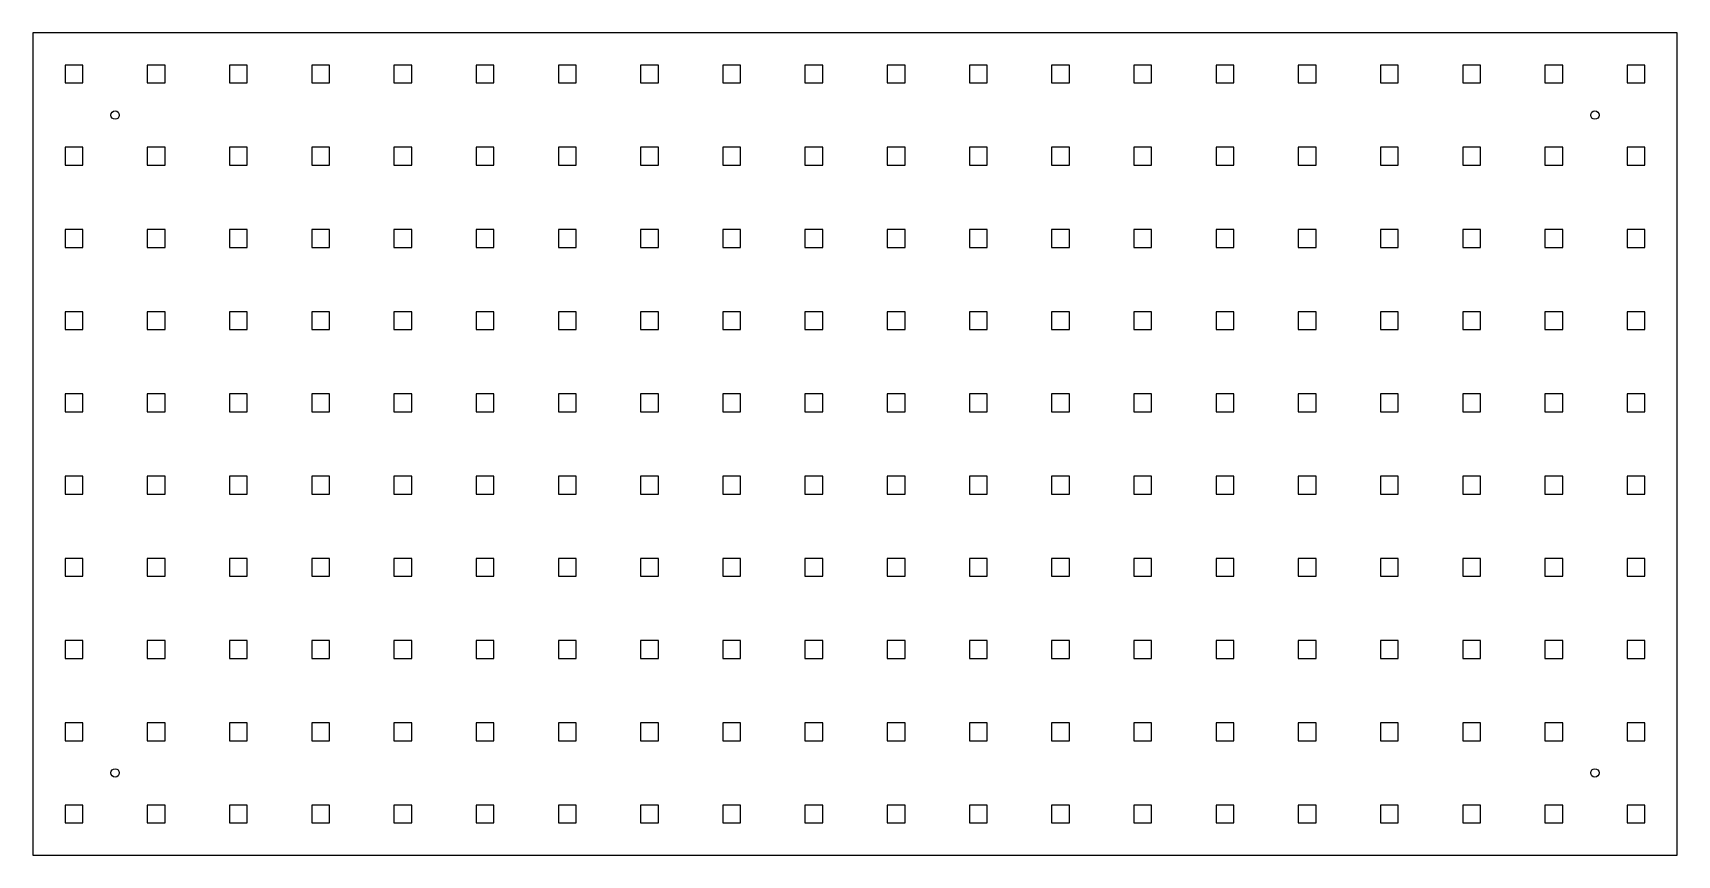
# Model space of a CAD drawing. Extents: x -170 to 430, y -180 to 120.
import ezdxf

# ---------------------------------------------------------------- set-up
doc = ezdxf.new("R2010")
doc.units = 0
for name, color, linetype in [('DEFAULT', 18, 'CONTINUOUS'), ('LAYER_01', 12, 'CONTINUOUS'), ('LAYER_03', 5, 'CONTINUOUS')]:
    doc.layers.add(name, color=color, linetype=linetype)

msp = doc.modelspace()

# ---------------------------------------------------------------- linework, layer by layer
at = {"layer": 'DEFAULT'}
for p, q in [((-170, 120), (-170, -180)), ((430, 120), (-170, 120)), ((430, -180), (430, 120)), ((-170, -180), (130, -180)), ((130, -180), (430, -180))]:
    msp.add_line(p, q, dxfattribs=at)
at = {"layer": 'LAYER_01'}
for centre in [(-140, 90), (400, 90), (-140, -150), (400, -150)]:
    msp.add_circle(centre, 1.5, dxfattribs=at)
at = {"layer": 'LAYER_03'}
for points in [[(-158.25, 101.75), (-151.75, 101.75), (-151.75, 108.25), (-158.25, 108.25)], [(-128.25, 101.75), (-121.75, 101.75), (-121.75, 108.25), (-128.25, 108.25)], [(-98.25, 101.75), (-91.75, 101.75), (-91.75, 108.25), (-98.25, 108.25)], [(-68.25, 101.75), (-61.75, 101.75), (-61.75, 108.25), (-68.25, 108.25)], [(-38.25, 101.75), (-31.75, 101.75), (-31.75, 108.25), (-38.25, 108.25)], [(-8.25, 101.75), (-1.75, 101.75), (-1.75, 108.25), (-8.25, 108.25)], [(21.75, 101.75), (28.25, 101.75), (28.25, 108.25), (21.75, 108.25)], [(51.75, 101.75), (58.25, 101.75), (58.25, 108.25), (51.75, 108.25)], [(81.75, 101.75), (88.25, 101.75), (88.25, 108.25), (81.75, 108.25)], [(111.75, 101.75), (118.25, 101.75), (118.25, 108.25), (111.75, 108.25)], [(141.75, 101.75), (148.25, 101.75), (148.25, 108.25), (141.75, 108.25)], [(171.75, 101.75), (178.25, 101.75), (178.25, 108.25), (171.75, 108.25)], [(201.75, 101.75), (208.25, 101.75), (208.25, 108.25), (201.75, 108.25)], [(231.75, 101.75), (238.25, 101.75), (238.25, 108.25), (231.75, 108.25)], [(261.75, 101.75), (268.25, 101.75), (268.25, 108.25), (261.75, 108.25)], [(291.75, 101.75), (298.25, 101.75), (298.25, 108.25), (291.75, 108.25)], [(321.75, 101.75), (328.25, 101.75), (328.25, 108.25), (321.75, 108.25)], [(351.75, 101.75), (358.25, 101.75), (358.25, 108.25), (351.75, 108.25)], [(381.75, 101.75), (388.25, 101.75), (388.25, 108.25), (381.75, 108.25)], [(411.75, 101.75), (418.25, 101.75), (418.25, 108.25), (411.75, 108.25)], [(-158.25, 71.75), (-151.75, 71.75), (-151.75, 78.25), (-158.25, 78.25)], [(-128.25, 71.75), (-121.75, 71.75), (-121.75, 78.25), (-128.25, 78.25)], [(-98.25, 71.75), (-91.75, 71.75), (-91.75, 78.25), (-98.25, 78.25)], [(-68.25, 71.75), (-61.75, 71.75), (-61.75, 78.25), (-68.25, 78.25)], [(-38.25, 71.75), (-31.75, 71.75), (-31.75, 78.25), (-38.25, 78.25)], [(-8.25, 71.75), (-1.75, 71.75), (-1.75, 78.25), (-8.25, 78.25)], [(21.75, 71.75), (28.25, 71.75), (28.25, 78.25), (21.75, 78.25)], [(51.75, 71.75), (58.25, 71.75), (58.25, 78.25), (51.75, 78.25)], [(81.75, 71.75), (88.25, 71.75), (88.25, 78.25), (81.75, 78.25)], [(111.75, 71.75), (118.25, 71.75), (118.25, 78.25), (111.75, 78.25)], [(141.75, 71.75), (148.25, 71.75), (148.25, 78.25), (141.75, 78.25)], [(171.75, 71.75), (178.25, 71.75), (178.25, 78.25), (171.75, 78.25)], [(201.75, 71.75), (208.25, 71.75), (208.25, 78.25), (201.75, 78.25)], [(231.75, 71.75), (238.25, 71.75), (238.25, 78.25), (231.75, 78.25)], [(261.75, 71.75), (268.25, 71.75), (268.25, 78.25), (261.75, 78.25)], [(291.75, 71.75), (298.25, 71.75), (298.25, 78.25), (291.75, 78.25)], [(321.75, 71.75), (328.25, 71.75), (328.25, 78.25), (321.75, 78.25)], [(351.75, 71.75), (358.25, 71.75), (358.25, 78.25), (351.75, 78.25)], [(381.75, 71.75), (388.25, 71.75), (388.25, 78.25), (381.75, 78.25)], [(411.75, 71.75), (418.25, 71.75), (418.25, 78.25), (411.75, 78.25)], [(-158.25, 41.75), (-151.75, 41.75), (-151.75, 48.25), (-158.25, 48.25)], [(-128.25, 41.75), (-121.75, 41.75), (-121.75, 48.25), (-128.25, 48.25)], [(-98.25, 41.75), (-91.75, 41.75), (-91.75, 48.25), (-98.25, 48.25)], [(-68.25, 41.75), (-61.75, 41.75), (-61.75, 48.25), (-68.25, 48.25)], [(-38.25, 41.75), (-31.75, 41.75), (-31.75, 48.25), (-38.25, 48.25)], [(-8.25, 41.75), (-1.75, 41.75), (-1.75, 48.25), (-8.25, 48.25)], [(21.75, 41.75), (28.25, 41.75), (28.25, 48.25), (21.75, 48.25)], [(51.75, 41.75), (58.25, 41.75), (58.25, 48.25), (51.75, 48.25)], [(81.75, 41.75), (88.25, 41.75), (88.25, 48.25), (81.75, 48.25)], [(111.75, 41.75), (118.25, 41.75), (118.25, 48.25), (111.75, 48.25)], [(141.75, 41.75), (148.25, 41.75), (148.25, 48.25), (141.75, 48.25)], [(171.75, 41.75), (178.25, 41.75), (178.25, 48.25), (171.75, 48.25)], [(201.75, 41.75), (208.25, 41.75), (208.25, 48.25), (201.75, 48.25)], [(231.75, 41.75), (238.25, 41.75), (238.25, 48.25), (231.75, 48.25)], [(261.75, 41.75), (268.25, 41.75), (268.25, 48.25), (261.75, 48.25)], [(291.75, 41.75), (298.25, 41.75), (298.25, 48.25), (291.75, 48.25)], [(321.75, 41.75), (328.25, 41.75), (328.25, 48.25), (321.75, 48.25)], [(351.75, 41.75), (358.25, 41.75), (358.25, 48.25), (351.75, 48.25)], [(381.75, 41.75), (388.25, 41.75), (388.25, 48.25), (381.75, 48.25)], [(411.75, 41.75), (418.25, 41.75), (418.25, 48.25), (411.75, 48.25)], [(-158.25, 11.75), (-151.75, 11.75), (-151.75, 18.25), (-158.25, 18.25)], [(-128.25, 11.75), (-121.75, 11.75), (-121.75, 18.25), (-128.25, 18.25)], [(-98.25, 11.75), (-91.75, 11.75), (-91.75, 18.25), (-98.25, 18.25)], [(-68.25, 11.75), (-61.75, 11.75), (-61.75, 18.25), (-68.25, 18.25)], [(-38.25, 11.75), (-31.75, 11.75), (-31.75, 18.25), (-38.25, 18.25)], [(-8.25, 11.75), (-1.75, 11.75), (-1.75, 18.25), (-8.25, 18.25)], [(21.75, 11.75), (28.25, 11.75), (28.25, 18.25), (21.75, 18.25)], [(51.75, 11.75), (58.25, 11.75), (58.25, 18.25), (51.75, 18.25)], [(81.75, 11.75), (88.25, 11.75), (88.25, 18.25), (81.75, 18.25)], [(111.75, 11.75), (118.25, 11.75), (118.25, 18.25), (111.75, 18.25)], [(141.75, 11.75), (148.25, 11.75), (148.25, 18.25), (141.75, 18.25)], [(171.75, 11.75), (178.25, 11.75), (178.25, 18.25), (171.75, 18.25)], [(201.75, 11.75), (208.25, 11.75), (208.25, 18.25), (201.75, 18.25)], [(231.75, 11.75), (238.25, 11.75), (238.25, 18.25), (231.75, 18.25)], [(261.75, 11.75), (268.25, 11.75), (268.25, 18.25), (261.75, 18.25)], [(291.75, 11.75), (298.25, 11.75), (298.25, 18.25), (291.75, 18.25)], [(321.75, 11.75), (328.25, 11.75), (328.25, 18.25), (321.75, 18.25)], [(351.75, 11.75), (358.25, 11.75), (358.25, 18.25), (351.75, 18.25)], [(381.75, 11.75), (388.25, 11.75), (388.25, 18.25), (381.75, 18.25)], [(411.75, 11.75), (418.25, 11.75), (418.25, 18.25), (411.75, 18.25)], [(-158.25, -18.25), (-151.75, -18.25), (-151.75, -11.75), (-158.25, -11.75)], [(-128.25, -18.25), (-121.75, -18.25), (-121.75, -11.75), (-128.25, -11.75)], [(-98.25, -18.25), (-91.75, -18.25), (-91.75, -11.75), (-98.25, -11.75)], [(-68.25, -18.25), (-61.75, -18.25), (-61.75, -11.75), (-68.25, -11.75)], [(-38.25, -18.25), (-31.75, -18.25), (-31.75, -11.75), (-38.25, -11.75)], [(-8.25, -18.25), (-1.75, -18.25), (-1.75, -11.75), (-8.25, -11.75)], [(21.75, -18.25), (28.25, -18.25), (28.25, -11.75), (21.75, -11.75)], [(51.75, -18.25), (58.25, -18.25), (58.25, -11.75), (51.75, -11.75)], [(81.75, -18.25), (88.25, -18.25), (88.25, -11.75), (81.75, -11.75)], [(111.75, -18.25), (118.25, -18.25), (118.25, -11.75), (111.75, -11.75)], [(141.75, -18.25), (148.25, -18.25), (148.25, -11.75), (141.75, -11.75)], [(171.75, -18.25), (178.25, -18.25), (178.25, -11.75), (171.75, -11.75)], [(201.75, -18.25), (208.25, -18.25), (208.25, -11.75), (201.75, -11.75)], [(231.75, -18.25), (238.25, -18.25), (238.25, -11.75), (231.75, -11.75)], [(261.75, -18.25), (268.25, -18.25), (268.25, -11.75), (261.75, -11.75)], [(291.75, -18.25), (298.25, -18.25), (298.25, -11.75), (291.75, -11.75)], [(321.75, -18.25), (328.25, -18.25), (328.25, -11.75), (321.75, -11.75)], [(351.75, -18.25), (358.25, -18.25), (358.25, -11.75), (351.75, -11.75)], [(381.75, -18.25), (388.25, -18.25), (388.25, -11.75), (381.75, -11.75)], [(411.75, -18.25), (418.25, -18.25), (418.25, -11.75), (411.75, -11.75)], [(-158.25, -48.25), (-151.75, -48.25), (-151.75, -41.75), (-158.25, -41.75)], [(-128.25, -48.25), (-121.75, -48.25), (-121.75, -41.75), (-128.25, -41.75)], [(-98.25, -48.25), (-91.75, -48.25), (-91.75, -41.75), (-98.25, -41.75)], [(-68.25, -48.25), (-61.75, -48.25), (-61.75, -41.75), (-68.25, -41.75)], [(-38.25, -48.25), (-31.75, -48.25), (-31.75, -41.75), (-38.25, -41.75)], [(-8.25, -48.25), (-1.75, -48.25), (-1.75, -41.75), (-8.25, -41.75)], [(21.75, -48.25), (28.25, -48.25), (28.25, -41.75), (21.75, -41.75)], [(51.75, -48.25), (58.25, -48.25), (58.25, -41.75), (51.75, -41.75)], [(81.75, -48.25), (88.25, -48.25), (88.25, -41.75), (81.75, -41.75)], [(111.75, -48.25), (118.25, -48.25), (118.25, -41.75), (111.75, -41.75)], [(141.75, -48.25), (148.25, -48.25), (148.25, -41.75), (141.75, -41.75)], [(171.75, -48.25), (178.25, -48.25), (178.25, -41.75), (171.75, -41.75)], [(201.75, -48.25), (208.25, -48.25), (208.25, -41.75), (201.75, -41.75)], [(231.75, -48.25), (238.25, -48.25), (238.25, -41.75), (231.75, -41.75)], [(261.75, -48.25), (268.25, -48.25), (268.25, -41.75), (261.75, -41.75)], [(291.75, -48.25), (298.25, -48.25), (298.25, -41.75), (291.75, -41.75)], [(321.75, -48.25), (328.25, -48.25), (328.25, -41.75), (321.75, -41.75)], [(351.75, -48.25), (358.25, -48.25), (358.25, -41.75), (351.75, -41.75)], [(381.75, -48.25), (388.25, -48.25), (388.25, -41.75), (381.75, -41.75)], [(411.75, -48.25), (418.25, -48.25), (418.25, -41.75), (411.75, -41.75)], [(-158.25, -78.25), (-151.75, -78.25), (-151.75, -71.75), (-158.25, -71.75)], [(-128.25, -78.25), (-121.75, -78.25), (-121.75, -71.75), (-128.25, -71.75)], [(-98.25, -78.25), (-91.75, -78.25), (-91.75, -71.75), (-98.25, -71.75)], [(-68.25, -78.25), (-61.75, -78.25), (-61.75, -71.75), (-68.25, -71.75)], [(-38.25, -78.25), (-31.75, -78.25), (-31.75, -71.75), (-38.25, -71.75)], [(-8.25, -78.25), (-1.75, -78.25), (-1.75, -71.75), (-8.25, -71.75)], [(21.75, -78.25), (28.25, -78.25), (28.25, -71.75), (21.75, -71.75)], [(51.75, -78.25), (58.25, -78.25), (58.25, -71.75), (51.75, -71.75)], [(81.75, -78.25), (88.25, -78.25), (88.25, -71.75), (81.75, -71.75)], [(111.75, -78.25), (118.25, -78.25), (118.25, -71.75), (111.75, -71.75)], [(141.75, -78.25), (148.25, -78.25), (148.25, -71.75), (141.75, -71.75)], [(171.75, -78.25), (178.25, -78.25), (178.25, -71.75), (171.75, -71.75)], [(201.75, -78.25), (208.25, -78.25), (208.25, -71.75), (201.75, -71.75)], [(231.75, -78.25), (238.25, -78.25), (238.25, -71.75), (231.75, -71.75)], [(261.75, -78.25), (268.25, -78.25), (268.25, -71.75), (261.75, -71.75)], [(291.75, -78.25), (298.25, -78.25), (298.25, -71.75), (291.75, -71.75)], [(321.75, -78.25), (328.25, -78.25), (328.25, -71.75), (321.75, -71.75)], [(351.75, -78.25), (358.25, -78.25), (358.25, -71.75), (351.75, -71.75)], [(381.75, -78.25), (388.25, -78.25), (388.25, -71.75), (381.75, -71.75)], [(411.75, -78.25), (418.25, -78.25), (418.25, -71.75), (411.75, -71.75)], [(-158.25, -108.25), (-151.75, -108.25), (-151.75, -101.75), (-158.25, -101.75)], [(-128.25, -108.25), (-121.75, -108.25), (-121.75, -101.75), (-128.25, -101.75)], [(-98.25, -108.25), (-91.75, -108.25), (-91.75, -101.75), (-98.25, -101.75)], [(-68.25, -108.25), (-61.75, -108.25), (-61.75, -101.75), (-68.25, -101.75)], [(-38.25, -108.25), (-31.75, -108.25), (-31.75, -101.75), (-38.25, -101.75)], [(-8.25, -108.25), (-1.75, -108.25), (-1.75, -101.75), (-8.25, -101.75)], [(21.75, -108.25), (28.25, -108.25), (28.25, -101.75), (21.75, -101.75)], [(51.75, -108.25), (58.25, -108.25), (58.25, -101.75), (51.75, -101.75)], [(81.75, -108.25), (88.25, -108.25), (88.25, -101.75), (81.75, -101.75)], [(111.75, -108.25), (118.25, -108.25), (118.25, -101.75), (111.75, -101.75)], [(141.75, -108.25), (148.25, -108.25), (148.25, -101.75), (141.75, -101.75)], [(171.75, -108.25), (178.25, -108.25), (178.25, -101.75), (171.75, -101.75)], [(201.75, -108.25), (208.25, -108.25), (208.25, -101.75), (201.75, -101.75)], [(231.75, -108.25), (238.25, -108.25), (238.25, -101.75), (231.75, -101.75)], [(261.75, -108.25), (268.25, -108.25), (268.25, -101.75), (261.75, -101.75)], [(291.75, -108.25), (298.25, -108.25), (298.25, -101.75), (291.75, -101.75)], [(321.75, -108.25), (328.25, -108.25), (328.25, -101.75), (321.75, -101.75)], [(351.75, -108.25), (358.25, -108.25), (358.25, -101.75), (351.75, -101.75)], [(381.75, -108.25), (388.25, -108.25), (388.25, -101.75), (381.75, -101.75)], [(411.75, -108.25), (418.25, -108.25), (418.25, -101.75), (411.75, -101.75)], [(-158.25, -138.25), (-151.75, -138.25), (-151.75, -131.75), (-158.25, -131.75)], [(-128.25, -138.25), (-121.75, -138.25), (-121.75, -131.75), (-128.25, -131.75)], [(-98.25, -138.25), (-91.75, -138.25), (-91.75, -131.75), (-98.25, -131.75)], [(-68.25, -138.25), (-61.75, -138.25), (-61.75, -131.75), (-68.25, -131.75)], [(-38.25, -138.25), (-31.75, -138.25), (-31.75, -131.75), (-38.25, -131.75)], [(-8.25, -138.25), (-1.75, -138.25), (-1.75, -131.75), (-8.25, -131.75)], [(21.75, -138.25), (28.25, -138.25), (28.25, -131.75), (21.75, -131.75)], [(51.75, -138.25), (58.25, -138.25), (58.25, -131.75), (51.75, -131.75)], [(81.75, -138.25), (88.25, -138.25), (88.25, -131.75), (81.75, -131.75)], [(111.75, -138.25), (118.25, -138.25), (118.25, -131.75), (111.75, -131.75)], [(141.75, -138.25), (148.25, -138.25), (148.25, -131.75), (141.75, -131.75)], [(171.75, -138.25), (178.25, -138.25), (178.25, -131.75), (171.75, -131.75)], [(201.75, -138.25), (208.25, -138.25), (208.25, -131.75), (201.75, -131.75)], [(231.75, -138.25), (238.25, -138.25), (238.25, -131.75), (231.75, -131.75)], [(261.75, -138.25), (268.25, -138.25), (268.25, -131.75), (261.75, -131.75)], [(291.75, -138.25), (298.25, -138.25), (298.25, -131.75), (291.75, -131.75)], [(321.75, -138.25), (328.25, -138.25), (328.25, -131.75), (321.75, -131.75)], [(351.75, -138.25), (358.25, -138.25), (358.25, -131.75), (351.75, -131.75)], [(381.75, -138.25), (388.25, -138.25), (388.25, -131.75), (381.75, -131.75)], [(411.75, -138.25), (418.25, -138.25), (418.25, -131.75), (411.75, -131.75)], [(-158.25, -168.25), (-151.75, -168.25), (-151.75, -161.75), (-158.25, -161.75)], [(-128.25, -168.25), (-121.75, -168.25), (-121.75, -161.75), (-128.25, -161.75)], [(-98.25, -168.25), (-91.75, -168.25), (-91.75, -161.75), (-98.25, -161.75)], [(-68.25, -168.25), (-61.75, -168.25), (-61.75, -161.75), (-68.25, -161.75)], [(-38.25, -168.25), (-31.75, -168.25), (-31.75, -161.75), (-38.25, -161.75)], [(-8.25, -168.25), (-1.75, -168.25), (-1.75, -161.75), (-8.25, -161.75)], [(21.75, -168.25), (28.25, -168.25), (28.25, -161.75), (21.75, -161.75)], [(51.75, -168.25), (58.25, -168.25), (58.25, -161.75), (51.75, -161.75)], [(81.75, -168.25), (88.25, -168.25), (88.25, -161.75), (81.75, -161.75)], [(111.75, -168.25), (118.25, -168.25), (118.25, -161.75), (111.75, -161.75)], [(141.75, -168.25), (148.25, -168.25), (148.25, -161.75), (141.75, -161.75)], [(171.75, -168.25), (178.25, -168.25), (178.25, -161.75), (171.75, -161.75)], [(201.75, -168.25), (208.25, -168.25), (208.25, -161.75), (201.75, -161.75)], [(231.75, -168.25), (238.25, -168.25), (238.25, -161.75), (231.75, -161.75)], [(261.75, -168.25), (268.25, -168.25), (268.25, -161.75), (261.75, -161.75)], [(291.75, -168.25), (298.25, -168.25), (298.25, -161.75), (291.75, -161.75)], [(321.75, -168.25), (328.25, -168.25), (328.25, -161.75), (321.75, -161.75)], [(351.75, -168.25), (358.25, -168.25), (358.25, -161.75), (351.75, -161.75)], [(381.75, -168.25), (388.25, -168.25), (388.25, -161.75), (381.75, -161.75)], [(411.75, -168.25), (418.25, -168.25), (418.25, -161.75), (411.75, -161.75)]]:
    msp.add_lwpolyline(points, close=True, dxfattribs=at)

doc.saveas('drawing.dxf')
